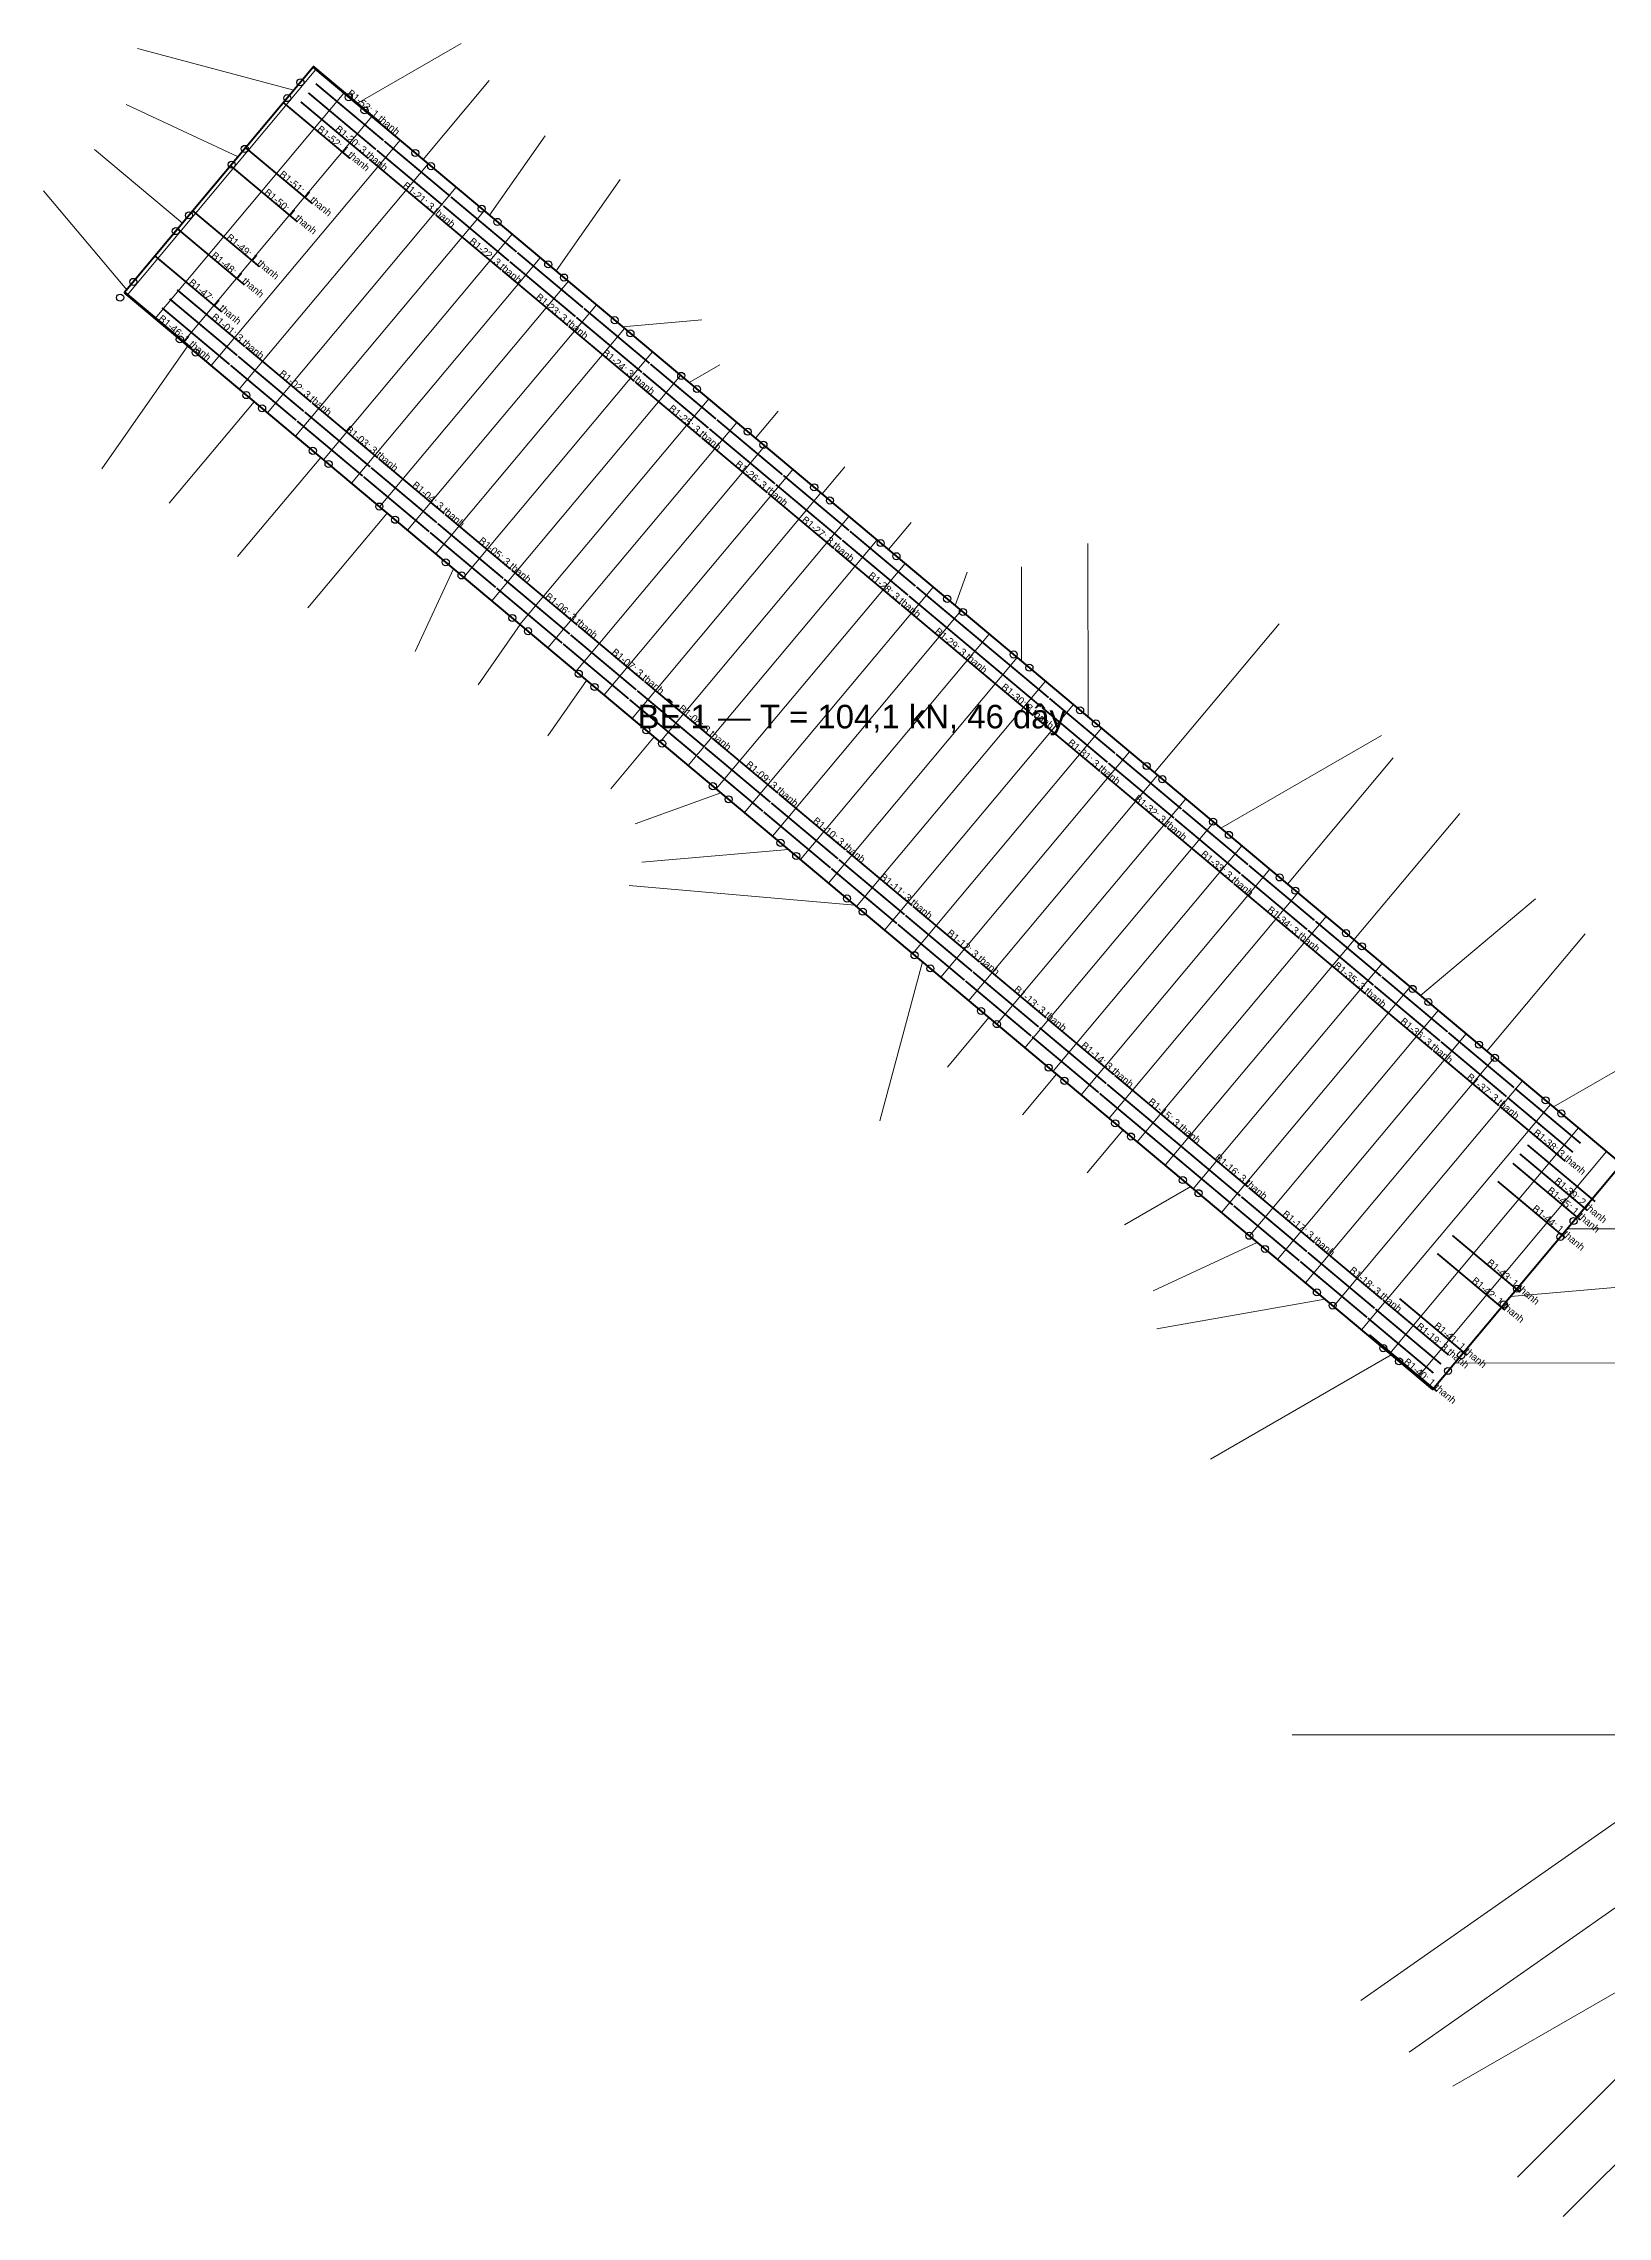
# Model space of a CAD drawing. Header units: metres. Extents: x -255 to 879, y -259 to 301.
# Drawn here: x -255.2 to 10.8, y -216.5 to 153 of the extents above; entities that cross this region are included whole.
import ezdxf

# ---------------------------------------------------------------- set-up
doc = ezdxf.new("R2010")
doc.units = ezdxf.units.M
for name, color, linetype, lineweight in [('BE_PIN', 7, 'Continuous', 50), ('BICH_NEO', 1, 'Continuous', 25), ('DAY_NEO', 5, 'Continuous', 0), ('GIA_CUONG_40x60', 1, 'Continuous', 70), ('KHUNG_C52', 8, 'Continuous', 0)]:
    doc.layers.add(name, color=color, linetype=linetype, lineweight=lineweight)
doc.styles.add('VN', font='arial.ttf')

msp = doc.modelspace()

# ---------------------------------------------------------------- linework, layer by layer
at = {"layer": 'BE_PIN'}
msp.add_lwpolyline([(-241.45, 110.58), (-18.98, -75.84), (13.13, -37.52), (-209.34, 148.91)], close=True, dxfattribs=at)
at = {"layer": 'BICH_NEO'}
for centre in [(-213.72, 143.67), (-211.48, 146.35), (-203.27, 143.82), (-200.59, 141.58), (-220.95, 135.04), (-191.96, 134.34), (-223.19, 132.36), (-189.28, 132.1), (-230.43, 123.74), (-180.66, 124.87), (-177.98, 122.63), (-232.67, 121.06), (-169.35, 115.4), (-239.9, 112.43), (-166.67, 113.16), (-242.14, 109.75), (-158.05, 105.92), (-155.37, 103.68), (-231.99, 102.66), (-229.31, 100.42), (-146.74, 96.45), (-220.68, 93.18), (-144.06, 94.21), (-218, 90.94), (-135.44, 86.97), (-132.76, 84.73), (-209.38, 83.71), (-206.7, 81.47), (-124.13, 77.5), (-198.07, 74.23), (-121.45, 75.26), (-195.39, 71.99), (-112.82, 68.03), (-186.77, 64.76), (-184.09, 62.52), (-110.14, 65.79), (-101.52, 58.55), (-175.46, 55.29), (-98.84, 56.31), (-172.78, 53.05), (-90.21, 49.08), (-164.16, 45.81), (-87.53, 46.84), (-161.48, 43.57), (-78.91, 39.6), (-76.23, 37.36), (-152.66, 36.18), (-149.98, 33.94), (-67.6, 30.13), (-141.36, 26.7), (-64.92, 27.89), (-138.68, 24.46), (-56.3, 20.66), (-53.62, 18.42), (-129.86, 17.07), (-127.18, 14.83), (-44.99, 11.18), (-118.55, 7.6), (-42.31, 8.94), (-115.87, 5.36), (-33.69, 1.71), (-31.01, -0.53), (-107.06, -2.04), (-104.38, -4.28), (-22.38, -7.76), (-95.75, -11.51), (-19.7, -10), (-93.07, -13.75), (-11.08, -17.24), (-84.26, -21.15), (-8.4, -19.48), (-81.58, -23.39), (0.23, -26.71), (2.91, -28.95), (-72.95, -30.62), (-70.27, -32.86), (-61.45, -40.26), (-58.77, -42.5), (4.99, -47.23), (-50.15, -49.73), (-47.47, -51.97), (2.75, -49.91), (-38.65, -59.36), (-4.64, -58.73), (-35.97, -61.6), (-6.88, -61.41), (-27.35, -68.84), (-14.12, -70.03), (-24.67, -71.08), (-16.36, -72.71)]:
    msp.add_circle(centre, 0.6, dxfattribs=at)
at = {"layer": 'DAY_NEO'}
for p, q in [((-212.6, 145.01), (-239.17, 152.11)), ((-201.93, 142.7), (-184.18, 152.96)), ((-190.62, 133.22), (-179.38, 146.64)), ((-222.07, 133.7), (-241.11, 142.56)), ((-179.32, 123.75), (-169.86, 137.27)), ((-231.55, 122.4), (-246.49, 134.93)), ((-168.01, 114.28), (-157.12, 129.85)), ((-241.02, 111.09), (-255.18, 127.93)), ((-156.71, 104.8), (-143.26, 105.98)), ((-230.65, 101.54), (-245.26, 80.64)), ((-145.4, 95.33), (-140.2, 98.33)), ((-219.34, 92.06), (-233.79, 74.82)), ((-134.1, 85.85), (-130.24, 90.45)), ((-208.04, 82.59), (-222.17, 65.73)), ((-122.79, 76.38), (-118.93, 80.98)), ((-196.73, 73.11), (-210.22, 57.02)), ((-111.48, 66.91), (-107.62, 71.51)), ((-77.57, 38.48), (-77.6, 67.98)), ((-185.43, 63.64), (-191.97, 49.59)), ((-100.18, 57.43), (-98.13, 63.07)), ((-88.87, 47.96), (-88.88, 63.96)), ((-174.12, 54.17), (-181.28, 43.92)), ((-66.26, 29.01), (-45.06, 54.3)), ((-162.82, 44.69), (-169.41, 35.27)), ((-151.32, 35.06), (-158.7, 26.24)), ((-54.96, 19.54), (-27.69, 35.3)), ((-43.65, 10.06), (-25.67, 31.53)), ((-140.02, 25.58), (-154.58, 20.27)), ((-32.35, 0.59), (-14.36, 22.05)), ((-128.52, 15.95), (-153.42, 13.76)), ((-117.21, 6.48), (-155.57, 9.8)), ((-21.04, -8.88), (-1.51, 7.52)), ((-9.74, -18.36), (6.96, 1.57)), ((-105.72, -3.16), (-112.95, -30.21)), ((-94.41, -12.63), (-101.47, -21.06)), ((1.57, -27.83), (21.92, -16.07)), ((-82.92, -22.27), (-88.7, -29.17)), ((-71.61, -31.74), (-77.71, -39.02)), ((-60.11, -41.38), (-71.36, -47.89)), ((-48.81, -50.85), (-66.48, -59.1)), ((3.87, -48.57), (36.87, -48.54)), ((-5.76, -60.07), (38.07, -56.21)), ((-37.31, -60.48), (-65.86, -65.54)), ((-26.01, -69.96), (-56.74, -87.73)), ((-15.24, -71.37), (44.76, -71.32)), ((12.64, -134.57), (-42.86, -134.57)), ((12.64, -149.07), (-31.18, -179.76)), ((12.64, -163.57), (-22.99, -188.52)), ((12.64, -178.07), (-15.51, -194.32)), ((25.17, -180.04), (-4.53, -209.74)), ((39.67, -180.04), (3.25, -216.46))]:
    msp.add_line(p, q, dxfattribs=at)
at = {"layer": 'GIA_CUONG_40x60', "const_width": 0.3}
for points in [[(-209.37, 149.14), (-197.87, 139.51)], [(-210.14, 144.57), (-198.65, 134.94)], [(-208.86, 146.11), (-197.36, 136.47)], [(-214.51, 143.01), (-203.01, 133.38)], [(-211.43, 143.04), (-199.93, 133.41)], [(-220.93, 135.34), (-209.43, 125.71)], [(-199.78, 133.28), (-188.62, 123.93)], [(-198.49, 134.81), (-187.33, 125.47)], [(-197.21, 136.35), (-186.05, 127)], [(-223.5, 132.28), (-212, 122.64)], [(-185.89, 126.87), (-174.75, 117.53)], [(-229.92, 124.61), (-218.42, 114.98)], [(-188.46, 123.8), (-177.31, 114.46)], [(-187.18, 125.34), (-176.03, 116)], [(-232.49, 121.54), (-220.99, 111.91)], [(-236.34, 116.94), (-224.84, 107.31)], [(-175.88, 115.87), (-164.72, 106.53)], [(-174.59, 117.4), (-163.44, 108.06)], [(-241.47, 110.81), (-229.98, 101.18)], [(-232.45, 111.08), (-220.95, 101.44)], [(-177.16, 114.34), (-166.01, 104.99)], [(-235.01, 108.01), (-223.52, 98.38)], [(-233.73, 109.54), (-222.23, 99.91)], [(-163.28, 107.93), (-152.13, 98.59)], [(-165.85, 104.86), (-154.7, 95.52)], [(-164.57, 106.4), (-153.41, 97.05)], [(-222.08, 99.78), (-210.92, 90.43)], [(-220.79, 101.32), (-209.63, 91.97)], [(-223.36, 98.25), (-212.2, 88.9)], [(-153.26, 96.93), (-142.11, 87.58)], [(-151.98, 98.46), (-140.82, 89.12)], [(-154.54, 95.39), (-143.39, 86.05)], [(-212.05, 88.77), (-200.9, 79.43)], [(-210.76, 90.31), (-199.62, 80.97)], [(-209.48, 91.84), (-198.33, 82.5)], [(-140.67, 88.99), (-129.51, 79.64)], [(-143.24, 85.92), (-132.08, 76.58)], [(-141.95, 87.45), (-130.8, 78.11)], [(-198.18, 82.37), (-187.02, 73.02)], [(-200.75, 79.31), (-189.59, 69.96)], [(-199.46, 80.84), (-188.3, 71.49)], [(-130.64, 77.98), (-119.49, 68.64)], [(-129.36, 79.52), (-118.21, 70.17)], [(-131.93, 76.45), (-120.77, 67.11)], [(-188.15, 71.36), (-177, 62.02)], [(-186.87, 72.9), (-175.72, 63.56)], [(-118.05, 70.04), (-106.9, 60.7)], [(-189.43, 69.83), (-178.28, 60.49)], [(-120.62, 66.98), (-109.47, 57.63)], [(-119.34, 68.51), (-108.18, 59.17)], [(-175.56, 63.43), (-164.41, 54.09)], [(-178.13, 60.36), (-166.98, 51.02)], [(-176.85, 61.9), (-165.69, 52.55)], [(-108.03, 59.04), (-96.87, 49.7)], [(-106.74, 60.57), (-95.59, 51.23)], [(-109.31, 57.51), (-98.16, 48.16)], [(-165.54, 52.42), (-154.38, 43.08)], [(-164.25, 53.96), (-153.1, 44.61)], [(-166.82, 50.89), (-155.67, 41.55)], [(-98.01, 48.03), (-86.85, 38.69)], [(-96.72, 49.57), (-85.57, 40.22)], [(-95.44, 51.1), (-84.28, 41.76)], [(-152.95, 44.49), (-141.6, 34.98)], [(-155.52, 41.42), (-144.17, 31.92)], [(-154.23, 42.95), (-142.89, 33.45)], [(-84.13, 41.63), (-72.97, 32.29)], [(-86.7, 38.56), (-75.54, 29.22)], [(-85.41, 40.1), (-74.26, 30.75)], [(-142.73, 33.32), (-131.58, 23.98)], [(-141.45, 34.85), (-130.29, 25.51)], [(-144.02, 31.79), (-132.86, 22.44)], [(-74.11, 30.62), (-62.95, 21.28)], [(-72.82, 32.16), (-61.67, 22.81)], [(-75.39, 29.09), (-64.23, 19.75)], [(-132.71, 22.32), (-121.36, 12.81)], [(-131.43, 23.85), (-120.08, 14.35)], [(-130.14, 25.38), (-118.8, 15.88)], [(-61.51, 22.69), (-50.36, 13.35)], [(-64.08, 19.62), (-52.93, 10.28)], [(-62.8, 21.15), (-51.65, 11.81)], [(-118.64, 15.75), (-107.49, 6.41)], [(-121.21, 12.69), (-110.06, 3.34)], [(-119.93, 14.22), (-108.77, 4.87)], [(-51.49, 11.69), (-40.33, 2.34)], [(-50.21, 13.22), (-39.05, 3.87)], [(-52.78, 10.15), (-41.62, 0.8)], [(-108.62, 4.75), (-97.27, -4.76)], [(-107.33, 6.28), (-95.99, -3.22)], [(-38.9, 3.74), (-27.75, -5.6)], [(-109.9, 3.21), (-98.56, -6.29)], [(-41.47, 0.68), (-30.32, -8.66)], [(-40.18, 2.21), (-29.03, -7.13)], [(-95.84, -3.35), (-84.68, -12.69)], [(-98.4, -6.42), (-87.25, -15.76)], [(-97.12, -4.88), (-85.97, -14.23)], [(-28.88, -7.26), (-17.72, -16.6)], [(-27.59, -5.72), (-16.44, -15.07)], [(-30.16, -8.79), (-19.01, -18.13)], [(-85.81, -14.36), (-74.47, -23.86)], [(-84.53, -12.82), (-73.18, -22.33)], [(-87.1, -15.89), (-75.75, -25.39)], [(-18.85, -18.26), (-7.7, -27.61)], [(-17.57, -16.73), (-6.42, -26.07)], [(-16.29, -15.2), (-5.13, -24.54)], [(-75.6, -25.52), (-64.44, -34.86)], [(-74.31, -23.99), (-63.16, -33.33)], [(-73.03, -22.45), (-61.87, -31.8)], [(-4.98, -24.67), (6.18, -34.01)], [(-7.55, -27.73), (3.61, -37.08)], [(-6.26, -26.2), (4.89, -35.54)], [(-63.15, -33.33), (-51.66, -42.97)], [(-61.87, -31.8), (-50.37, -41.43)], [(-64.44, -34.87), (-52.94, -44.5)], [(-4.13, -35.82), (7.37, -45.45)], [(-2.84, -34.28), (8.66, -43.92)], [(-7.9, -40.48), (3.6, -50.11)], [(-5.33, -37.41), (6.16, -47.05)], [(-51.5, -43.09), (-40.35, -52.43)], [(-50.22, -41.56), (-39.07, -50.9)], [(-52.79, -44.63), (-41.64, -53.97)], [(-38.92, -51.03), (-27.57, -60.53)], [(-15.61, -49.68), (-4.11, -59.31)], [(-41.48, -54.1), (-30.14, -63.6)], [(-40.2, -52.56), (-28.85, -62.06)], [(-18.18, -52.75), (-6.68, -62.38)], [(-28.7, -62.19), (-17.55, -71.54)], [(-27.42, -60.66), (-16.26, -70)], [(-24.6, -60.41), (-13.1, -70.04)], [(-29.99, -63.73), (-18.83, -73.07)], [(-29.73, -66.55), (-18.24, -76.18)]]:
    msp.add_lwpolyline(points, dxfattribs=at)
at = {"layer": 'KHUNG_C52'}
for p, q in [((-240.97, 110.19), (-208.87, 148.51)), ((-236.2, 106.19), (-204.1, 144.51)), ((-231.43, 102.19), (-199.32, 140.52)), ((-226.66, 98.19), (-194.55, 136.52)), ((-221.89, 94.19), (-189.78, 132.52)), ((-217.11, 90.19), (-185.01, 128.52)), ((-212.34, 86.2), (-180.24, 124.52)), ((-207.57, 82.2), (-175.47, 120.52)), ((-202.8, 78.2), (-170.7, 116.53)), ((-198.03, 74.2), (-165.93, 112.53)), ((-193.26, 70.2), (-161.15, 108.53)), ((-188.49, 66.2), (-156.38, 104.53)), ((-183.72, 62.21), (-151.61, 100.53)), ((-178.94, 58.21), (-146.84, 96.53)), ((-174.17, 54.21), (-142.07, 92.54)), ((-169.4, 50.21), (-137.3, 88.54)), ((-164.63, 46.21), (-132.53, 84.54)), ((-159.86, 42.21), (-127.76, 80.54)), ((-155.09, 38.22), (-122.98, 76.54)), ((-150.32, 34.22), (-118.21, 72.55)), ((-145.55, 30.22), (-113.44, 68.55)), ((-140.78, 26.22), (-108.67, 64.55)), ((-136, 22.22), (-103.9, 60.55)), ((-131.23, 18.22), (-99.13, 56.55)), ((-126.46, 14.23), (-94.36, 52.55)), ((-121.69, 10.23), (-89.59, 48.56)), ((-116.92, 6.23), (-84.82, 44.56)), ((-112.15, 2.23), (-80.04, 40.56)), ((-107.38, -1.77), (-75.27, 36.56)), ((-102.61, -5.77), (-70.5, 32.56)), ((-97.84, -9.76), (-65.73, 28.56)), ((-93.06, -13.76), (-60.96, 24.57)), ((-88.29, -17.76), (-56.19, 20.57)), ((-83.52, -21.76), (-51.42, 16.57)), ((-78.75, -25.76), (-46.65, 12.57)), ((-73.98, -29.76), (-41.87, 8.57)), ((-69.21, -33.76), (-37.1, 4.57)), ((-64.44, -37.75), (-32.33, 0.58)), ((-59.67, -41.75), (-27.56, -3.42)), ((-54.89, -45.75), (-22.79, -7.42)), ((-50.12, -49.75), (-18.02, -11.42)), ((-45.35, -53.75), (-13.25, -15.42)), ((-40.58, -57.75), (-8.48, -19.42)), ((-35.81, -61.74), (-3.7, -23.41)), ((-31.04, -65.74), (1.07, -27.41)), ((-26.27, -69.74), (5.84, -31.41)), ((-21.5, -73.74), (10.61, -35.41))]:
    msp.add_line(p, q, dxfattribs=at)

# ---------------------------------------------------------------- texts
at = {"layer": 'BE_PIN', "style": 'VN'}
msp.add_text('BÈ 1 — T = 104,1 kN, 46 dây', height=4, dxfattribs=at).set_placement((-154.16, 36.53))
at = {"layer": 'GIA_CUONG_40x60', "style": 'VN'}
for s, p in [('B1-53: 1 thanh', (-203.62, 144.33)), ('B1-52: 1 thanh', (-208.76, 138.19)), ('B1-20: 3 thanh', (-205.68, 138.22)), ('B1-51: 1 thanh', (-215.18, 130.53)), ('B1-21: 3 thanh', (-194.2, 128.61)), ('B1-50: 1 thanh', (-217.75, 127.46)), ('B1-49: 1 thanh', (-224.17, 119.79)), ('B1-22: 3 thanh', (-182.89, 119.13)), ('B1-48: 1 thanh', (-226.74, 116.73)), ('B1-47: 1 thanh', (-230.59, 112.13)), ('B1-23: 3 thanh', (-171.58, 109.66)), ('B1-46: 1 thanh', (-235.73, 106)), ('B1-01: 3 thanh', (-226.7, 106.26)), ('B1-24: 3 thanh', (-160.28, 100.19)), ('B1-02: 3 thanh', (-215.21, 96.64)), ('B1-25: 3 thanh', (-148.97, 90.72)), ('B1-03: 3 thanh', (-203.91, 87.17)), ('B1-26: 3 thanh', (-137.66, 81.25)), ('B1-04: 3 thanh', (-192.6, 77.7)), ('B1-27: 3 thanh', (-126.35, 71.78)), ('B1-05: 3 thanh', (-181.29, 68.23)), ('B1-28: 3 thanh', (-115.04, 62.31)), ('B1-06: 3 thanh', (-169.99, 58.76)), ('B1-29: 3 thanh', (-103.74, 52.83)), ('B1-07: 3 thanh', (-158.68, 49.29)), ('B1-30: 3 thanh', (-92.43, 43.36)), ('B1-08: 3 thanh', (-147.27, 39.73)), ('B1-31: 3 thanh', (-81.12, 33.89)), ('B1-09: 3 thanh', (-135.87, 30.18)), ('B1-32: 3 thanh', (-69.81, 24.42)), ('B1-10: 3 thanh', (-124.47, 20.63)), ('B1-33: 3 thanh', (-58.51, 14.95)), ('B1-11: 3 thanh', (-113.06, 11.08)), ('B1-34: 3 thanh', (-47.2, 5.48)), ('B1-12: 3 thanh', (-101.66, 1.53)), ('B1-35: 3 thanh', (-35.89, -3.99)), ('B1-13: 3 thanh', (-90.26, -8.02)), ('B1-36: 3 thanh', (-24.59, -13.46)), ('B1-14: 3 thanh', (-78.86, -17.57)), ('B1-37: 3 thanh', (-13.28, -22.93)), ('B1-15: 3 thanh', (-67.45, -27.13)), ('B1-38: 3 thanh', (-1.97, -32.41)), ('B1-16: 3 thanh', (-56.12, -36.62)), ('B1-39: 2 thanh', (1.62, -40.63)), ('B1-45: 1 thanh', (0.42, -42.23)), ('B1-17: 3 thanh', (-44.64, -46.23)), ('B1-44: 1 thanh', (-2.15, -45.3)), ('B1-18: 3 thanh', (-33.24, -55.78)), ('B1-43: 1 thanh', (-9.86, -54.5)), ('B1-42: 1 thanh', (-12.43, -57.56)), ('B1-19: 3 thanh', (-21.84, -65.33)), ('B1-41: 1 thanh', (-18.85, -65.23)), ('B1-40: 1 thanh', (-23.99, -71.36))]:
    msp.add_text(s, height=1.2, rotation=-39.95, dxfattribs=at).set_placement(p)

doc.saveas('drawing.dxf')
